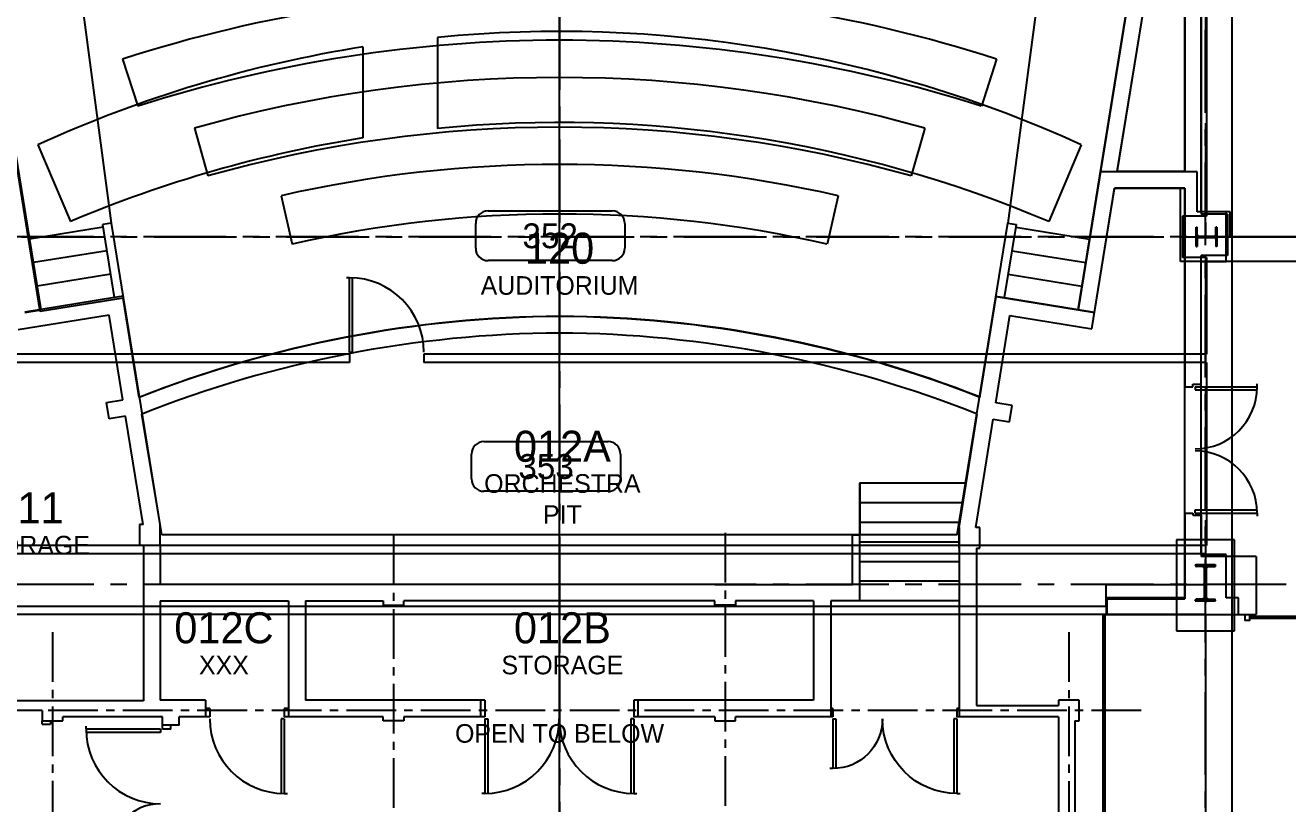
# Model space of a CAD drawing. Header units: inches. Extents: x -116 to 4157, y -436 to 3586.
# Drawn here: x 1264 to 1874, y 400 to 776 of the extents above; entities that cross this region are included whole.
import ezdxf
from ezdxf.enums import TextEntityAlignment as Align

# ---------------------------------------------------------------- set-up
doc = ezdxf.new("R2010")
doc.units = ezdxf.units.IN
doc.header["$LTSCALE"] = 32
doc.header["$MEASUREMENT"] = 0
doc.linetypes.add('CENTER', pattern=[2, 1.25, -0.25, 0.25, -0.25])
doc.linetypes.add('CENTER2', pattern=[1.125, 0.75, -0.125, 0.125, -0.125])
doc.layers.get('0').update_dxf_attribs({"color": 5, "linetype": 'CONTINUOUS'})
for name, color, linetype in [('F1-BLDG1', 7, 'CONTINUOUS'), ('F1-BLDG3', 161, 'CONTINUOUS'), ('f1-bldg4', 2, 'CONTINUOUS'), ('F1-DOOR1', 3, 'CONTINUOUS'), ('F1-RMNOS', 3, 'CONTINUOUS'), ('F1-STAIR1', 24, 'CONTINUOUS'), ('F2-BLDG1', 7, 'CONTINUOUS'), ('F2-BLDG3', 161, 'CONTINUOUS'), ('f2-mtxt', 4, 'CONTINUOUS'), ('F3-BLDG1', 7, 'CONTINUOUS'), ('F3-BLDG3', 161, 'CONTINUOUS'), ('f3-bldg4', 2, 'CONTINUOUS'), ('F3-DOOR1', 3, 'CONTINUOUS'), ('F3-RMNOS', 3, 'CONTINUOUS'), ('F3-STAIR2', 32, 'CONTINUOUS'), ('F3-STCOLUMN1', 3, 'CONTINUOUS'), ('FB-BLDG1', 7, 'CONTINUOUS'), ('FB-DOOR1', 3, 'CONTINUOUS'), ('fb-doorjmb', 32, 'CONTINUOUS'), ('FB-RMNOS', 3, 'CONTINUOUS'), ('FB-STAIR1', 24, 'CONTINUOUS'), ('rmcode', 7, 'CONTINUOUS')]:
    doc.layers.add(name, color=color, linetype=linetype)
for name, color, linetype, plot in [('F1-CENTER-MISC', 240, 'CENTER', False), ('F1-COLUMN1', 8, 'CONTINUOUS', False), ('F2-CENTER-MISC', 240, 'CENTER', False), ('F2-COLUMN1', 8, 'CONTINUOUS', False), ('fb-centermisc1', 20, 'CENTER', False), ('fb-centermisc2', 31, 'CENTER2', False)]:
    doc.layers.add(name, color=color, linetype=linetype, plot=plot)
doc.styles.add('mtxt', font='noting.shx')
doc.styles.add('rmcode', font='noting.shx')
doc.styles.add('RMNOS', font='HANDLET.SHX')

# ---------------------------------------------------------------- blocks, each defined once
blk = doc.blocks.new('STRL006')
for p, q in [((1.875, 5), (-1.875, 5)), ((-1.875, 5), (-1.875, 4.75)), ((-0.375, 4.75), (-1.875, 4.75)), ((-0.125, 0.5), (-0.125, 4.5)), ((0.125, 0.5), (0.125, 4.5)), ((0.375, 4.75), (1.875, 4.75)), ((1.875, 5), (1.875, 4.75)), ((-1.875, 0), (-1.875, 0.25)), ((-0.375, 0.25), (-1.875, 0.25)), ((1.875, 0), (-1.875, 0)), ((0.375, 0.25), (1.875, 0.25)), ((1.875, 0), (1.875, 0.25))]:
    blk.add_line(p, q)
for centre, start, end in [((-0.375, 4.5), 360, 90), ((0.375, 4.5), 90, 180), ((-0.375, 0.5), 270, 0), ((0.375, 0.5), 180, 270)]:
    blk.add_arc(centre, 0.25, start, end)
blk = doc.blocks.new('STRL005')
for p, q in [((1.39, 5), (-1.39, 5)), ((-1.39, 5), (-1.39, 4.94)), ((-0.34, 4.71), (-1.23, 4.78)), ((-0.11, 5), (-0.02, 5)), ((-0.11, 4.46), (-0.11, 0.53)), ((0.11, 4.46), (0.11, 0.53)), ((0.34, 4.71), (1.23, 4.78)), ((1.39, 5), (1.39, 4.94)), ((-1.39, -0.01), (-1.39, 0.06)), ((-0.34, 0.28), (-1.23, 0.21)), ((0.34, 0.28), (1.23, 0.21)), ((1.39, -0.01), (1.39, 0.06)), ((1.39, -0.01), (-1.39, -0.01)), ((-0.11, -0.01), (-0.02, -0.01))]:
    blk.add_line(p, q)
for centre, radius, start, end in [((-1.23, 4.94), 0.156, 180, 270), ((-0.36, 4.46), 0.25, 0, 85.6026), ((0.36, 4.46), 0.25, 94.3974, 180), ((1.23, 4.94), 0.156, 270, 0), ((-1.23, 0.06), 0.156, 90, 180), ((-0.36, 0.53), 0.25, 274.3974, 360), ((0.36, 0.53), 0.25, 180, 265.6026), ((1.23, 0.06), 0.156, 0, 90)]:
    blk.add_arc(centre, radius, start, end)
blk = doc.blocks.new('ADR-30R')
for p, q in [((-1.5, 1), (-1.5, 30.96)), ((0, 31), (1.5, 31)), ((0, 1), (0, 31)), ((0, 1), (-1.5, 1))]:
    blk.add_line(p, q)
blk.add_arc((0, 1), 30, 90, 180)
blk = doc.blocks.new('ADR-30L')
for p, q in [((0, 31), (-1.5, 31)), ((0, 1), (0, 31)), ((1.5, 1), (1.5, 30.96)), ((0, 1), (1.5, 1))]:
    blk.add_line(p, q)
blk.add_arc((0, 1), 30, 0, 90)
blk = doc.blocks.new('ADR-36L')
for p, q in [((0, 37), (-1.5, 37)), ((0, 1), (0, 37)), ((1.5, 1), (1.5, 36.97)), ((0, 1), (1.5, 1))]:
    blk.add_line(p, q)
blk.add_arc((0, 1), 36, 0, 90)
blk = doc.blocks.new('RMNOS')
at = {"color": 11}
for p, q in [((-0.3125, 0.125), (0.3125, 0.125)), ((-0.375, -0.0625), (-0.375, 0.0625)), ((0.375, 0.0625), (0.375, -0.0625)), ((0.3125, -0.125), (-0.3125, -0.125))]:
    blk.add_line(p, q, dxfattribs=at)
for centre, start, end in [((-0.3125, 0.0625), 90, 180), ((0.3125, 0.0625), 0, 90), ((-0.3125, -0.0625), 180, 270), ((0.3125, -0.0625), 270, 0)]:
    blk.add_arc(centre, 0.0625, start, end, dxfattribs=at)
at = {"color": 9, "style": 'RMNOS'}
blk.add_attdef('ROOM', text='', height=0.125, dxfattribs=at).set_placement((0, 0), align=Align.MIDDLE)
blk = doc.blocks.new('RMNOS-1')
at = {"color": 9, "style": 'RMNOS'}
blk.add_attdef('ROOM', text='', height=0.15625, dxfattribs=at).set_placement((0, 0), align=Align.MIDDLE)
at = {"layer": 'rmcode', "color": 61, "style": 'rmcode'}
for tag, p in [('RMCODE-1', (0, -0.1875)), ('RMCODE-2', (0, -0.34375))]:
    blk.add_attdef(tag, text='', height=0.09375, dxfattribs=at).set_placement(p, align=Align.MIDDLE)
blk = doc.blocks.new('ADR-36DL')
for p, q in [((0, 37), (-1.5, 37)), ((0, 1), (0, 37)), ((1.5, 1), (1.5, 36.97)), ((70.5, 1), (70.5, 36.97)), ((72, 1), (72, 37)), ((72, 37), (73.5, 37)), ((0, 1), (1.5, 1)), ((72, 1), (70.5, 1))]:
    blk.add_line(p, q)
for centre, start, end in [((0, 1), 0, 90), ((72, 1), 90, 180)]:
    blk.add_arc(centre, 36, start, end)
blk = doc.blocks.new("2'-3' Doors")
for p, q in [((58.5, 1), (58.5, 36.97)), ((60, 1), (60, 37)), ((60, 37), (61.5, 37)), ((0, 25), (-1.5, 25)), ((0, 1), (0, 25)), ((1.5, 1), (1.5, 24.95)), ((0, 1), (1.5, 1)), ((60, 1), (58.5, 1))]:
    blk.add_line(p, q)
for centre, radius, start, end in [((60, 1), 36, 90, 180), ((0, 1), 24, 0, 90)]:
    blk.add_arc(centre, radius, start, end)

msp = doc.modelspace()

# ---------------------------------------------------------------- linework, layer by layer
at = {"layer": 'F1-BLDG1'}
for p, q in [((1271.54, 638.84), (1223.72, 933.5)), ((1772.52, 638.78), (1818.39, 922)), ((1832.03, 833), (1832.03, 685)), ((1780.42, 637.5), (1790.14, 697.5)), ((1824.03, 697.5), (1790.14, 697.5)), ((1824.03, 697.5), (1824.03, 601.5)), ((1844.79, 685), (1832.03, 685)), ((1844.79, 685), (1844.79, 665)), ((1844.79, 665), (1832.03, 665)), ((1832.03, 602.75), (1832.03, 665)), ((1271.54, 638.84), (1263.64, 637.56)), ((1780.42, 637.5), (1772.52, 638.78)), ((1772.53, 638.84), (1780.42, 637.56)), ((1824.03, 601.5), (1828.03, 601.5)), ((1828.03, 601.5), (1828.03, 602.75)), ((1828.03, 602.75), (1832.03, 602.75)), ((1824.03, 540.5), (1824.03, 499)), ((1824.03, 540.5), (1828.03, 540.5)), ((1828.03, 540.5), (1828.03, 539.5)), ((1828.03, 539.5), (1832.03, 539.5)), ((1832.03, 539.5), (1832.03, 519.5)), ((1858.53, 519.5), (1832.03, 519.5)), ((1858.53, 519.5), (1858.53, 491.5)), ((1786.53, 499), (1824.03, 499)), ((1786.53, 491.5), (1786.53, 499)), ((1786.53, 491.5), (1858.53, 491.5))]:
    msp.add_line(p, q, dxfattribs=at)
at = {"layer": 'F1-BLDG3'}
for p, q in [((1791.43, 705.5), (1824.03, 906.76)), ((1824.03, 906.76), (1824.03, 705.5)), ((1824.03, 705.5), (1791.43, 705.5)), ((1305.54, 680.68), (1301.33, 680)), ((1307.08, 644.6), (1301.33, 680)), ((1329.95, 530), (1305.54, 680.68)), ((1714.12, 530), (1738.52, 680.68)), ((1736.99, 644.6), (1742.73, 680)), ((1738.52, 680.68), (1742.73, 680)), ((1311.28, 645.28), (1307.08, 644.6)), ((1732.79, 645.28), (1736.99, 644.6)), ((1714.12, 530), (1329.95, 530))]:
    msp.add_line(p, q, dxfattribs=at)
at = {"layer": 'f1-bldg4'}
for p, q in [((1310.93, 759.92), (1318.28, 737.07)), ((1733.13, 759.92), (1725.79, 737.07)), ((1345.62, 726.52), (1352.15, 703.43)), ((1698.44, 726.52), (1691.91, 703.43)), ((1387.47, 693.87), (1392.8, 670.47)), ((1656.59, 693.87), (1651.26, 670.47))]:
    msp.add_line(p, q, dxfattribs=at)
for points in [[(1284.03, 1236.28), (1272.03, 1236.28), (1272.03, 931.98), (1305.33, 680.65)], [(1738.73, 680.65), (1772.03, 931.98), (1772.03, 974), (1772.03, 1236.28), (1760.03, 1236.28)]]:
    msp.add_lwpolyline(points, dxfattribs=at)
for centre, radius, start, end in [((1522.03, 103), 690, 72.18528, 107.81472), ((1522.03, 103), 666, 72.18528, 107.81472), ((1522.03, 103), 648, 74.20232, 105.79768), ((1522.03, 103), 624, 74.20232, 105.79768), ((1522.03, 103), 606, 77.17073, 102.82927), ((1522.03, 103), 582, 77.17073, 102.82927), ((1525.31, 73.29), 562.32, 90.30821, 111.50397), ((1519.26, 73.29), 562.32, 68.49603, 89.69179), ((1525.03, 73.2), 554.31, 90.3102, 111.68231), ((1519.03, 73.2), 554.31, 68.31769, 89.6898)]:
    msp.add_arc(centre, radius, start, end, dxfattribs=at)
at = {"layer": 'F1-CENTER-MISC'}
for p, q in [((1834.03, -34), (1834.03, 1369)), ((1522.03, -64.35), (1522.03, 1216.69)), ((2193.03, 674), (814.03, 674)), ((2193.03, 506), (814.03, 506))]:
    msp.add_line(p, q, dxfattribs=at)
at = {"layer": 'F1-DOOR1'}
for p, q in [((2121.28, 490.5), (1855.28, 490.5)), ((2121.28, 489.5), (1855.28, 489.5))]:
    msp.add_line(p, q, dxfattribs=at)
msp.add_lwpolyline([(1853.28, 491.5), (1855.28, 491.5), (1855.28, 488.5), (1853.28, 488.5)], close=True, dxfattribs=at)
at = {"layer": 'F1-STAIR1'}
for p, q in [((1301.56, 678.65), (1266.01, 672.9)), ((1742.5, 678.65), (1778.05, 672.9)), ((1303.4, 667.3), (1267.86, 661.54)), ((1740.66, 667.3), (1776.21, 661.54)), ((1305.24, 655.95), (1269.7, 650.19)), ((1738.82, 655.95), (1774.37, 650.19)), ((1307.08, 644.6), (1271.54, 638.84)), ((1736.99, 644.6), (1772.53, 638.84))]:
    msp.add_line(p, q, dxfattribs=at)
for points in [[(1718.43, 555), (1667.03, 555), (1667.03, 530)], [(1716.89, 545.5), (1667.03, 545.5)], [(1715.36, 536), (1667.03, 536)]]:
    msp.add_lwpolyline(points, dxfattribs=at)
at = {"layer": 'F2-BLDG1'}
for p, q in [((1271.54, 638.78), (1220.84, 951.82)), ((1823.22, 951.82), (1772.52, 638.78)), ((1832.03, 686), (1832.03, 830)), ((1780.42, 637.5), (1790.08, 697.17)), ((1790.14, 697.5), (1824.03, 697.5)), ((1824.03, 499.5), (1824.03, 697.5)), ((1844.03, 686), (1832.03, 686)), ((1844.03, 662), (1844.03, 686)), ((1832.03, 520.5), (1832.03, 662)), ((1832.03, 662), (1844.03, 662)), ((1263.64, 637.5), (1271.54, 638.78)), ((1772.52, 638.78), (1780.42, 637.5)), ((1844.03, 520.5), (1832.03, 520.5)), ((1844.03, 499.5), (1844.03, 520.5)), ((1824.03, 499.5), (1786.03, 499.5)), ((1786.03, 499.5), (1786.03, 491.5)), ((1850.03, 499.5), (1844.03, 499.5)), ((1850.03, 491.5), (1850.03, 499.5)), ((1786.03, 491.5), (1850.03, 491.5))]:
    msp.add_line(p, q, dxfattribs=at)
at = {"layer": 'F2-BLDG3'}
for p, q in [((1791.36, 705.04), (1824.03, 906.76)), ((1824.03, 705.5), (1824.03, 906.76)), ((1791.43, 705.5), (1824.03, 705.5))]:
    msp.add_line(p, q, dxfattribs=at)
at = {"layer": 'F2-CENTER-MISC'}
for p, q in [((1522.03, -224.58), (1522.03, 1495)), ((1834.03, -34), (1834.03, 1369)), ((814.03, 674), (2193.03, 674)), ((2193.03, 506), (814.03, 506))]:
    msp.add_line(p, q, dxfattribs=at)
at = {"layer": 'F3-BLDG1'}
for p, q in [((1847.03, 44), (1847.03, 1191)), ((1834.53, 830), (1834.53, 684)), ((1834.53, 684), (1823.03, 684)), ((1823.03, 684), (1823.03, 664)), ((1834.53, 664), (1823.03, 664)), ((1834.53, 664), (1834.53, 617.25)), ((1420.53, 617.25), (1209.53, 617.25)), ((1420.53, 617.25), (1420.53, 613.25)), ((1834.53, 617.25), (1456.53, 617.25)), ((1456.53, 617.25), (1456.53, 613.25)), ((1420.53, 613.25), (1209.53, 613.25)), ((1834.53, 613.25), (1456.53, 613.25)), ((1834.53, 613.25), (1834.53, 524.75)), ((1834.53, 524.75), (1209.53, 524.75)), ((1786.03, 491.5), (1257.78, 491.5)), ((1834.03, 491.5), (1786.03, 491.5)), ((1834.03, 491.5), (1834.03, 72))]:
    msp.add_line(p, q, dxfattribs=at)
at = {"layer": 'F3-BLDG3'}
for p, q in [((1834.03, 520.75), (1210.03, 520.75)), ((1834.03, 520.75), (1834.03, 506)), ((1786.03, 495.5), (1786.03, 506)), ((1786.03, 506), (1834.03, 506)), ((1258.03, 495.5), (1786.03, 495.5))]:
    msp.add_line(p, q, dxfattribs=at)
at = {"layer": 'f3-bldg4'}
for p, q in [((1463.03, 770.38), (1463.03, 726.38)), ((1427.03, 765.78), (1427.03, 721.78)), ((1270.03, 718.51), (1285.71, 681.4)), ((1774.03, 718.51), (1758.36, 681.4))]:
    msp.add_line(p, q, dxfattribs=at)
for centre, start, end in [((1522.03, 165.79), 65.49063, 95.57368), ((1522.03, 165.79), 98.99736, 114.50937), ((1522.03, 121.79), 67.10538, 95.57368), ((1522.03, 121.79), 98.99736, 112.89462)]:
    msp.add_arc(centre, 607.46, start, end, dxfattribs=at)
at = {"layer": 'F3-STAIR2', "const_width": 2}
msp.add_lwpolyline([(1202.03, 56), (1202.03, 105), (1785.03, 105), (1785.03, 491.5)], dxfattribs=at)
at = {"layer": 'FB-BLDG1'}
for p, q in [((1271.18, 637.88), (1236.19, 853.92)), ((1772.53, 638.76), (1783.33, 705.48)), ((1830.03, 705.48), (1783.33, 705.48)), ((1830.03, 686), (1830.03, 705.48)), ((1779.15, 629.58), (1790.14, 697.49)), ((1822.03, 697.49), (1790.14, 697.49)), ((1822.03, 662), (1822.03, 697.49)), ((1846.03, 686), (1830.03, 686)), ((1846.03, 674), (1846.03, 686)), ((2134.03, 674), (1846.03, 674)), ((2134.03, 662), (1822.03, 662)), ((1311.16, 644.36), (1271.18, 637.88)), ((1318.93, 596.37), (1311.16, 644.36)), ((1725.13, 596.37), (1732.99, 645.19)), ((1732.99, 645.19), (1772.53, 638.76)), ((1304.38, 636.17), (1260.45, 629.05)), ((1311.01, 595.2), (1304.38, 636.17)), ((1732.81, 593.72), (1739.6, 636.02)), ((1739.6, 636.02), (1779.15, 629.58)), ((1303.12, 593.92), (1311.01, 595.2)), ((1304.4, 586.03), (1303.12, 593.92)), ((1740.71, 592.44), (1732.81, 593.72)), ((1739.43, 584.55), (1740.71, 592.44)), ((1312.29, 587.3), (1304.4, 586.03)), ((1320.93, 535), (1312.29, 587.3)), ((1329.03, 535), (1320.24, 588.29)), ((1715.03, 533.5), (1723.82, 588.29)), ((1723.14, 533.5), (1731.53, 585.82)), ((1731.53, 585.82), (1739.43, 584.55)), ((1667.03, 506), (1667.03, 555)), ((1320.93, 535), (1319.03, 535)), ((1319.03, 535), (1319.03, 525)), ((1329.03, 525), (1329.03, 535)), ((1715.03, 533.5), (1715.03, 523.5)), ((1715.03, 523.5), (1715.03, 533.5)), ((1725.03, 533.5), (1723.14, 533.5)), ((1725.03, 523.5), (1725.03, 533.5)), ((1319.03, 525), (1321.03, 525)), ((1321.03, 525), (1321.03, 449.75)), ((1329.03, 525), (1329.03, 506)), ((1663.53, 506), (1663.53, 530)), ((1663.53, 530), (1667.03, 530)), ((1663.53, 506), (1663.53, 530)), ((1663.53, 530), (1667.03, 530)), ((1667.03, 498), (1667.03, 530)), ((1820.03, 527.5), (1820.03, 483.5)), ((1848.03, 527.5), (1820.03, 527.5)), ((1848.03, 483.5), (1848.03, 527.5)), ((1715.03, 523.5), (1715.03, 442)), ((1723.53, 523.5), (1723.53, 447.5)), ((1723.53, 523.5), (1725.03, 523.5)), ((1436.78, 506), (1329.03, 506)), ((1446.78, 506), (1436.78, 506)), ((1597.03, 506), (1446.78, 506)), ((1597.03, 506), (1607.03, 506)), ((1607.03, 506), (1663.53, 506)), ((1329.03, 498), (1329.03, 450)), ((1329.03, 498), (1391.03, 498)), ((1391.03, 498), (1391.03, 442)), ((1399.28, 498), (1399.28, 450)), ((1399.28, 498), (1436.78, 498)), ((1436.78, 498), (1436.78, 496)), ((1436.78, 496), (1446.78, 496)), ((1597.03, 498), (1446.78, 498)), ((1446.78, 496), (1446.78, 498)), ((1597.03, 496), (1597.03, 498)), ((1607.03, 496), (1597.03, 496)), ((1607.03, 498), (1607.03, 496)), ((1644.78, 498), (1607.03, 498)), ((1644.78, 498), (1644.78, 450)), ((1653.03, 498), (1653.03, 442)), ((1667.03, 498), (1653.03, 498)), ((1820.03, 483.5), (1848.03, 483.5)), ((1321.03, 449.75), (1199.03, 449.75)), ((1351.03, 450), (1329.03, 450)), ((1351.03, 450), (1351.03, 442)), ((1483.91, 450), (1399.28, 450)), ((1483.91, 450), (1483.91, 442)), ((1644.78, 450), (1559.91, 450)), ((1559.91, 450), (1559.91, 442)), ((1723.53, 447.5), (1763.03, 447.5)), ((1773.03, 450), (1763.03, 450)), ((1763.03, 450), (1763.03, 447.5)), ((1773.03, 440), (1773.03, 450)), ((1272.03, 445), (1192.78, 445)), ((1272.03, 445), (1272.03, 440)), ((1272.03, 440), (1282.03, 440)), ((1282.03, 440), (1282.03, 442)), ((1330.28, 442), (1282.03, 442)), ((1330.28, 438), (1330.28, 442)), ((1351.03, 442), (1338.28, 442)), ((1338.28, 438), (1338.28, 442)), ((1436.78, 442), (1391.03, 442)), ((1436.78, 440), (1436.78, 442)), ((1446.78, 440), (1436.78, 440)), ((1483.91, 442), (1446.78, 442)), ((1446.78, 442), (1446.78, 440)), ((1597.03, 442), (1559.91, 442)), ((1597.03, 442), (1597.03, 440)), ((1597.03, 440), (1607.03, 440)), ((1653.03, 442), (1607.03, 442)), ((1607.03, 440), (1607.03, 442)), ((1763.03, 442), (1715.03, 442)), ((1763.03, 442), (1763.03, 440)), ((1763.03, 440), (1763.03, 127)), ((1771.03, 440), (1773.03, 440)), ((1771.03, 440), (1771.03, 199.25)), ((1338.28, 438), (1330.28, 438))]:
    msp.add_line(p, q, dxfattribs=at)
for centre, radius, start, end in [((1525.06, 73.19), 562.32, 90.30821, 111.50397), ((1519.01, 73.19), 562.32, 68.49603, 89.69179), ((1525.03, 73.2), 554.31, 90.3102, 111.68231), ((1519.03, 73.2), 554.31, 68.31769, 89.6898)]:
    msp.add_arc(centre, radius, start, end, dxfattribs=at)
at = {"layer": 'fb-centermisc1'}
for p, q in [((1522.03, 1745), (1522.03, -224.58)), ((1522.03, 1745), (1522.03, -224.58)), ((1834.03, 1369), (1834.03, -34)), ((2193.03, 674), (814.03, 674)), ((1273.03, 506), (814.03, 506)), ((2193.03, 506), (1790.03, 506))]:
    msp.add_line(p, q, dxfattribs=at)
at = {"layer": 'fb-centermisc2'}
for p, q in [((1602.03, 531), (1602.03, 165.5)), ((1441.78, 530), (1441.78, 165.5)), ((1277.03, 483), (1277.03, 165.5)), ((1768.03, 482.98), (1768.03, 165.5)), ((1803.03, 445), (1240.03, 445))]:
    msp.add_line(p, q, dxfattribs=at)
at = {"layer": 'fb-doorjmb'}
for p, q in [((1353.03, 446), (1351.03, 446)), ((1353.03, 446), (1353.03, 442)), ((1391.03, 446), (1389.03, 446)), ((1389.03, 446), (1389.03, 442)), ((1485.91, 450), (1483.91, 450)), ((1485.91, 450), (1485.91, 442)), ((1557.91, 450), (1557.91, 442)), ((1559.91, 450), (1557.91, 450)), ((1654.03, 446), (1653.03, 446)), ((1654.03, 446), (1654.03, 442)), ((1715.03, 446), (1714.03, 446)), ((1714.03, 446), (1714.03, 442)), ((1272.03, 438.5), (1272.03, 440)), ((1276.03, 440), (1276.03, 438.5)), ((1353.03, 442), (1351.03, 442)), ((1391.03, 442), (1389.03, 442)), ((1485.91, 442), (1483.91, 442)), ((1559.91, 442), (1557.91, 442)), ((1654.03, 442), (1653.03, 442)), ((1715.03, 442), (1714.03, 442)), ((1272.03, 438.5), (1276.03, 438.5)), ((1330.28, 436), (1330.28, 438)), ((1334.28, 436), (1330.28, 436)), ((1334.28, 436), (1334.28, 438))]:
    msp.add_line(p, q, dxfattribs=at)
at = {"layer": 'FB-STAIR1'}
for p, q in [((1718.43, 555), (1667.03, 555)), ((1667.03, 530), (1667.03, 555)), ((1716.89, 545.5), (1667.03, 545.5)), ((1715.36, 536), (1667.03, 536)), ((1715.03, 526.5), (1667.03, 526.5)), ((1715.03, 517), (1667.03, 517)), ((1715.03, 507.5), (1667.03, 507.5)), ((1715.03, 498), (1667.03, 498))]:
    msp.add_line(p, q, dxfattribs=at)

# ---------------------------------------------------------------- block references
at = {"layer": 'F1-COLUMN1', "xscale": -2.5, "zscale": 2.5}
for p, yscale, rotation in [((1829.53, 674), 2, 270), ((1834.03, 515.5), 3.5, 180)]:
    msp.add_blockref('STRL006', p, dxfattribs=dict(at, yscale=yscale, rotation=rotation))
at = {"layer": 'F1-DOOR1', "rotation": 270}
for name, p in [('ADR-30L', (1828.03, 601.5)), ('ADR-30R', (1828.03, 540.5))]:
    msp.add_blockref(name, p, dxfattribs=at)
at = {"layer": 'F1-RMNOS', "xscale": 96, "yscale": 96, "zscale": 96}
msp.add_blockref('RMNOS-1', (1522.03, 668.49), dxfattribs=at).add_auto_attribs({'ROOM': '120', 'RMCODE-1': 'AUDITORIUM'})
at = {"layer": 'F2-COLUMN1'}
for name, p, xscale, yscale, zscale, rotation in [('STRL006', (1829.53, 674), 2.5, 2, 2.5, 270), ('STRL005', (1834.03, 515.5), 3.5, 3.5, 3.5, 180)]:
    msp.add_blockref(name, p, dxfattribs=dict(at, xscale=xscale, yscale=yscale, zscale=zscale, rotation=rotation))
at = {"layer": 'F3-DOOR1'}
msp.add_blockref('ADR-36L', (1420.53, 617.25), dxfattribs=at)
at = {"layer": 'F3-RMNOS', "xscale": 96, "yscale": 96, "zscale": 96}
for p, values in [((1517.5, 674.5), {'ROOM': '352'}), ((1515.5, 563), {'ROOM': '353'})]:
    msp.add_blockref('RMNOS', p, dxfattribs=at).add_auto_attribs(values)
at = {"layer": 'F3-STCOLUMN1'}
for name, p, xscale, yscale, zscale, rotation in [('STRL006', (1829.53, 674), 2.5, 2, 2.5, 270), ('STRL005', (1834.03, 515.5), 3.5, 3.5, 3.5, 180)]:
    msp.add_blockref(name, p, dxfattribs=dict(at, xscale=xscale, yscale=yscale, zscale=zscale, rotation=rotation))
at = {"layer": 'FB-DOOR1'}
for name, p, rotation in [('ADR-36L', (1389.03, 442), 180), ('ADR-36DL', (1557.91, 442), 180), ("2'-3' Doors", (1330.28, 376), 90)]:
    msp.add_blockref(name, p, dxfattribs=dict(at, rotation=rotation))
at = {"layer": 'FB-DOOR1', "xscale": -1, "rotation": 180}
msp.add_blockref("2'-3' Doors", (1654.03, 442), dxfattribs=at)
at = {"layer": 'FB-RMNOS', "xscale": 96, "yscale": 96, "zscale": 96}
for p, values in [((1523.39, 572.79), {'ROOM': '012A', 'RMCODE-1': 'ORCHESTRA', 'RMCODE-2': 'PIT'}), ((1265.71, 542.98), {'ROOM': '011', 'RMCODE-1': 'STORAGE'}), ((1359.89, 485.05), {'ROOM': '012C', 'RMCODE-1': 'XXX'}), ((1523.39, 485.05), {'ROOM': '012B', 'RMCODE-1': 'STORAGE'})]:
    msp.add_blockref('RMNOS-1', p, dxfattribs=at).add_auto_attribs(values)

# ---------------------------------------------------------------- texts
at = {"layer": 'f2-mtxt', "style": 'mtxt'}
msp.add_text('OPEN TO BELOW', height=9, dxfattribs=at).set_placement((1522.03, 434), align=Align.MIDDLE)

doc.saveas('drawing.dxf')
